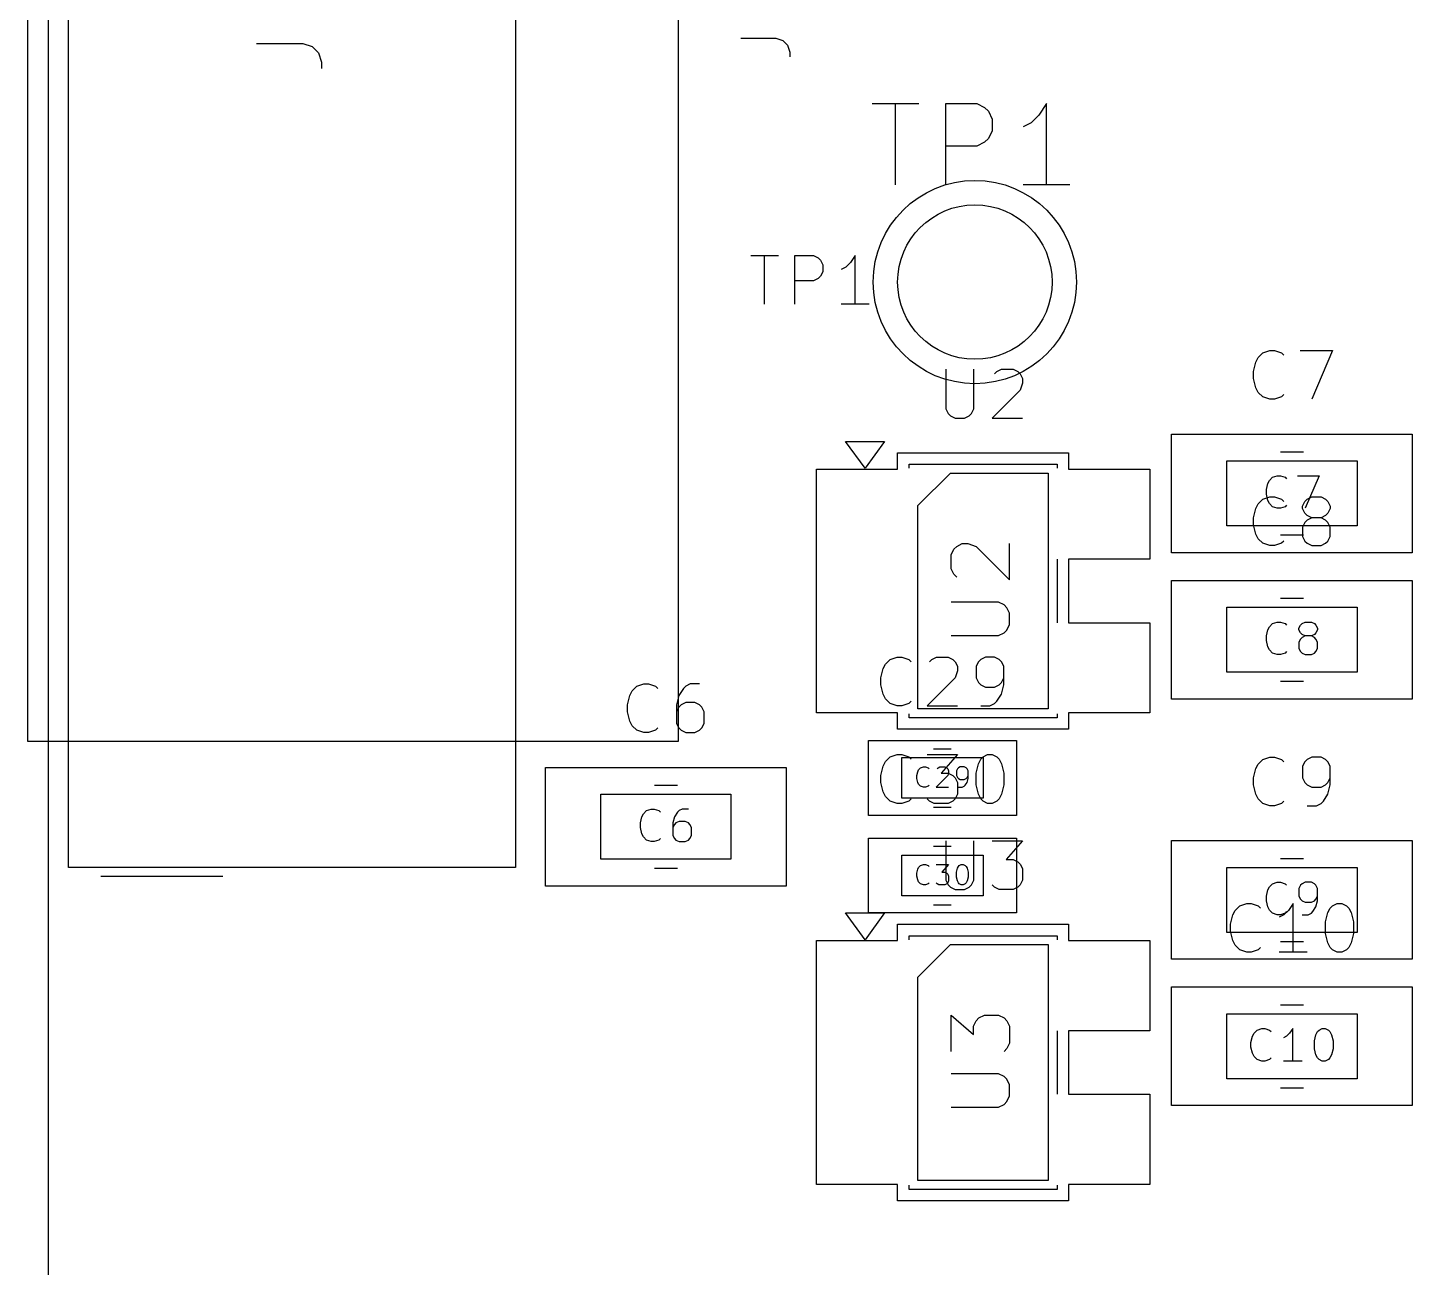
# Model space of a CAD drawing. Header units: millimetres. Extents: x -0.2 to 42, y -55 to 0.3.
# Drawn here: x -0.25 to 16.78, y -30.32 to -15.07 of the extents above; entities that cross this region are included whole.
import ezdxf

# ---------------------------------------------------------------- set-up
doc = ezdxf.new("R2010")
doc.units = ezdxf.units.MM
for name, color, linetype, true_color in [('Edge.Cuts', 254, 'CONTINUOUS', 0xd0d2cd), ('F.Courtyard', 6, 'CONTINUOUS', 0xff26e2), ('F.Fab', 9, 'CONTINUOUS', 0xafafaf), ('F.Silkscreen', 41, 'CONTINUOUS', 0xf2eda1)]:
    doc.layers.add(name, color=color, linetype=linetype, true_color=true_color)

msp = doc.modelspace()

# ---------------------------------------------------------------- linework, layer by layer
at = {"layer": 'Edge.Cuts', "linetype": 'CONTINUOUS'}
msp.add_line((0, -1.5), (0, -32), dxfattribs=at)
at = {"layer": 'F.Courtyard', "linetype": 'CONTINUOUS'}
for p, q in [((-0.25, -23.85), (-0.25, -6.15)), ((7.75, -6.15), (7.75, -23.85)), ((13.82, -20.07), (16.78, -20.07)), ((13.82, -21.53), (13.82, -20.07)), ((16.78, -20.07), (16.78, -21.53)), ((10.45, -20.3), (12.55, -20.3)), ((10.45, -20.5), (10.45, -20.3)), ((12.55, -20.3), (12.55, -20.5)), ((9.45, -20.5), (10.45, -20.5)), ((9.45, -23.5), (9.45, -20.5)), ((12.55, -20.5), (13.55, -20.5)), ((13.55, -20.5), (13.55, -21.61)), ((12.55, -21.61), (12.55, -22.39)), ((13.55, -21.61), (12.55, -21.61)), ((16.78, -21.53), (13.82, -21.53)), ((13.82, -21.87), (16.78, -21.87)), ((13.82, -23.33), (13.82, -21.87)), ((16.78, -21.87), (16.78, -23.33)), ((12.55, -22.39), (13.55, -22.39)), ((13.55, -22.39), (13.55, -23.5)), ((16.78, -23.33), (13.82, -23.33)), ((10.45, -23.5), (9.45, -23.5)), ((10.45, -23.7), (10.45, -23.5)), ((12.55, -23.5), (12.55, -23.7)), ((13.55, -23.5), (12.55, -23.5)), ((10.09, -23.84), (11.91, -23.84)), ((10.09, -24.76), (10.09, -23.84)), ((12.55, -23.7), (10.45, -23.7)), ((11.91, -23.84), (11.91, -24.76)), ((7.75, -23.85), (-0.25, -23.85)), ((6.12, -24.17), (9.08, -24.17)), ((6.12, -25.63), (6.12, -24.17)), ((9.08, -24.17), (9.08, -25.63)), ((11.91, -24.76), (10.09, -24.76)), ((10.09, -25.04), (11.91, -25.04)), ((10.09, -25.96), (10.09, -25.04)), ((11.91, -25.04), (11.91, -25.96)), ((13.82, -25.07), (16.78, -25.07)), ((13.82, -26.53), (13.82, -25.07)), ((16.78, -25.07), (16.78, -26.53)), ((9.08, -25.63), (6.12, -25.63)), ((11.91, -25.96), (10.09, -25.96)), ((10.45, -26.1), (12.55, -26.1)), ((10.45, -26.3), (10.45, -26.1)), ((12.55, -26.1), (12.55, -26.3)), ((9.45, -26.3), (10.45, -26.3)), ((9.45, -29.3), (9.45, -26.3)), ((12.55, -26.3), (13.55, -26.3)), ((13.55, -26.3), (13.55, -27.41)), ((16.78, -26.53), (13.82, -26.53)), ((13.82, -26.87), (16.78, -26.87)), ((13.82, -28.33), (13.82, -26.87)), ((16.78, -26.87), (16.78, -28.33)), ((12.55, -27.41), (12.55, -28.19)), ((13.55, -27.41), (12.55, -27.41)), ((12.55, -28.19), (13.55, -28.19)), ((13.55, -28.19), (13.55, -29.3)), ((16.78, -28.33), (13.82, -28.33)), ((10.45, -29.3), (9.45, -29.3)), ((10.45, -29.5), (10.45, -29.3)), ((12.55, -29.3), (12.55, -29.5)), ((13.55, -29.3), (12.55, -29.3)), ((12.55, -29.5), (10.45, -29.5))]:
    msp.add_line(p, q, dxfattribs=at)
at = {"layer": 'F.Courtyard'}
msp.add_circle((11.4, -18.2), 1.25, dxfattribs=at)
at = {"layer": 'F.Fab', "linetype": 'CONTINUOUS'}
for p, q in [((0.25, -25.4), (0.25, -4.6)), ((5.75, -4.6), (5.75, -25.4)), ((2.563855, -15.266666), (3.135283, -15.266666)), ((3.135283, -15.266666), (3.249569, -15.304761)), ((3.249569, -15.304761), (3.32576, -15.380952)), ((8.522371, -15.2), (8.950942, -15.2)), ((8.950942, -15.2), (9.036657, -15.228571)), ((9.036657, -15.228571), (9.0938, -15.285714)), ((9.0938, -15.285714), (9.122371, -15.371428)), ((3.32576, -15.380952), (3.363855, -15.495237)), ((3.363855, -15.495237), (3.363855, -15.571428)), ((9.122371, -15.371428), (9.122371, -15.428571)), ((10.138095, -16.004819), (10.709523, -16.004819)), ((10.423809, -17.004819), (10.423809, -16.004819)), ((11.042857, -17.004819), (11.042857, -16.004819)), ((11.042857, -16.004819), (11.423809, -16.004819)), ((11.423809, -16.004819), (11.519047, -16.052438)), ((12.280952, -16.004819), (12.185714, -16.147676)), ((12.280952, -17.004819), (12.280952, -16.004819)), ((11.519047, -16.052438), (11.566666, -16.100057)), ((11.566666, -16.100057), (11.614285, -16.195295)), ((12.185714, -16.147676), (12.090476, -16.242914)), ((11.614285, -16.338152), (11.566666, -16.43339)), ((11.614285, -16.195295), (11.614285, -16.338152)), ((12.090476, -16.242914), (11.995238, -16.290533)), ((11.519047, -16.481009), (11.423809, -16.528628)), ((11.566666, -16.43339), (11.519047, -16.481009)), ((11.423809, -16.528628), (11.042857, -16.528628)), ((12.566666, -17.004819), (11.995238, -17.004819)), ((14.885714, -19.128085), (14.942857, -19.070942)), ((14.942857, -19.070942), (15.028571, -19.042371)), ((15.028571, -19.042371), (15.085714, -19.042371)), ((15.085714, -19.042371), (15.171428, -19.070942)), ((15.171428, -19.070942), (15.2, -19.099514)), ((15.4, -19.042371), (15.8, -19.042371)), ((15.8, -19.042371), (15.542857, -19.642371)), ((14.828571, -19.299514), (14.857143, -19.185228)), ((14.857143, -19.185228), (14.885714, -19.128085)), ((11.042857, -19.272371), (11.042857, -19.758085)), ((11.385714, -19.758085), (11.385714, -19.272371)), ((11.642856, -19.329514), (11.671428, -19.300942)), ((11.671428, -19.300942), (11.728571, -19.272371)), ((11.728571, -19.272371), (11.871428, -19.272371)), ((11.871428, -19.272371), (11.928571, -19.300942)), ((11.928571, -19.300942), (11.957142, -19.329514)), ((11.957142, -19.329514), (11.985713, -19.386657)), ((11.985713, -19.386657), (11.985713, -19.4438)), ((14.828571, -19.385228), (14.828571, -19.299514)), ((14.857143, -19.499514), (14.828571, -19.385228)), ((11.957142, -19.529514), (11.614285, -19.872371)), ((11.985713, -19.4438), (11.957142, -19.529514)), ((14.885714, -19.556657), (14.857143, -19.499514)), ((14.942857, -19.6138), (14.885714, -19.556657)), ((15.028571, -19.642371), (14.942857, -19.6138)), ((15.085714, -19.642371), (15.028571, -19.642371)), ((15.171428, -19.6138), (15.085714, -19.642371)), ((15.2, -19.585228), (15.171428, -19.6138)), ((11.042857, -19.758085), (11.071428, -19.815228)), ((11.071428, -19.815228), (11.1, -19.8438)), ((11.1, -19.8438), (11.157142, -19.872371)), ((11.157142, -19.872371), (11.271428, -19.872371)), ((11.271428, -19.872371), (11.328571, -19.8438)), ((11.328571, -19.8438), (11.357142, -19.815228)), ((11.357142, -19.815228), (11.385714, -19.758085)), ((11.614285, -19.872371), (11.985713, -19.872371)), ((14.5, -20.4), (16.1, -20.4)), ((14.5, -21.2), (14.5, -20.4)), ((16.1, -20.4), (16.1, -21.2)), ((10.7, -20.95), (11.1, -20.55)), ((11.1, -20.55), (12.3, -20.55)), ((12.3, -20.55), (12.3, -23.45)), ((15.023809, -20.63907), (15.061904, -20.600975)), ((15.061904, -20.600975), (15.119047, -20.581927)), ((15.119047, -20.581927), (15.157143, -20.581927)), ((15.157143, -20.581927), (15.214285, -20.600975)), ((15.214285, -20.600975), (15.233333, -20.620022)), ((15.366666, -20.581927), (15.633333, -20.581927)), ((15.633333, -20.581927), (15.461904, -20.981927)), ((14.985714, -20.753356), (15.004762, -20.677165)), ((14.985714, -20.810499), (14.985714, -20.753356)), ((15.004762, -20.677165), (15.023809, -20.63907)), ((14.857143, -20.985228), (14.885714, -20.928085)), ((14.885714, -20.928085), (14.942857, -20.870942)), ((14.942857, -20.870942), (15.028571, -20.842371)), ((15.004762, -20.886689), (14.985714, -20.810499)), ((15.023809, -20.924784), (15.004762, -20.886689)), ((15.061904, -20.96288), (15.023809, -20.924784)), ((15.028571, -20.842371), (15.085714, -20.842371)), ((15.085714, -20.842371), (15.171428, -20.870942)), ((15.171428, -20.870942), (15.2, -20.899514)), ((15.233333, -20.943832), (15.214285, -20.96288)), ((15.428571, -20.956657), (15.457143, -20.899514)), ((15.457143, -20.899514), (15.485714, -20.870942)), ((15.485714, -20.870942), (15.542857, -20.842371)), ((15.542857, -20.842371), (15.657143, -20.842371)), ((15.657143, -20.842371), (15.714286, -20.870942)), ((15.714286, -20.870942), (15.742857, -20.899514)), ((15.742857, -20.899514), (15.771428, -20.956657)), ((10.7, -23.45), (10.7, -20.95)), ((14.828571, -21.099514), (14.857143, -20.985228)), ((14.828571, -21.185228), (14.828571, -21.099514)), ((15.119047, -20.981927), (15.061904, -20.96288)), ((15.157143, -20.981927), (15.119047, -20.981927)), ((15.214285, -20.96288), (15.157143, -20.981927)), ((15.428571, -20.985228), (15.428571, -20.956657)), ((15.457143, -21.042371), (15.428571, -20.985228)), ((15.485714, -21.070942), (15.457143, -21.042371)), ((15.542857, -21.099514), (15.485714, -21.070942)), ((15.542857, -21.099514), (15.485714, -21.128085)), ((15.657143, -21.099514), (15.542857, -21.099514)), ((15.714286, -21.070942), (15.657143, -21.099514)), ((15.714286, -21.128085), (15.657143, -21.099514)), ((15.742857, -21.042371), (15.714286, -21.070942)), ((15.771428, -20.985228), (15.742857, -21.042371)), ((15.771428, -20.956657), (15.771428, -20.985228)), ((16.1, -21.2), (14.5, -21.2)), ((14.857143, -21.299514), (14.828571, -21.185228)), ((15.457143, -21.156657), (15.428571, -21.2138)), ((15.428571, -21.2138), (15.428571, -21.328085)), ((15.485714, -21.128085), (15.457143, -21.156657)), ((15.742857, -21.156657), (15.714286, -21.128085)), ((15.771428, -21.2138), (15.742857, -21.156657)), ((15.771428, -21.328085), (15.771428, -21.2138)), ((11.141651, -21.485714), (11.175937, -21.451428)), ((11.175937, -21.451428), (11.244508, -21.417142)), ((11.244508, -21.417142), (11.31308, -21.417142)), ((11.31308, -21.417142), (11.415937, -21.451428)), ((11.415937, -21.451428), (11.827365, -21.862856)), ((11.827365, -21.862856), (11.827365, -21.417142)), ((14.885714, -21.356657), (14.857143, -21.299514)), ((14.942857, -21.4138), (14.885714, -21.356657)), ((15.028571, -21.442371), (14.942857, -21.4138)), ((15.085714, -21.442371), (15.028571, -21.442371)), ((15.171428, -21.4138), (15.085714, -21.442371)), ((15.2, -21.385228), (15.171428, -21.4138)), ((15.428571, -21.328085), (15.457143, -21.385228)), ((15.457143, -21.385228), (15.485714, -21.4138)), ((15.485714, -21.4138), (15.542857, -21.442371)), ((15.542857, -21.442371), (15.657143, -21.442371)), ((15.657143, -21.442371), (15.714286, -21.4138)), ((15.714286, -21.4138), (15.742857, -21.385228)), ((15.742857, -21.385228), (15.771428, -21.328085)), ((11.107365, -21.554285), (11.141651, -21.485714)), ((11.107365, -21.725714), (11.107365, -21.554285)), ((11.141651, -21.794285), (11.107365, -21.725714)), ((11.175937, -21.828571), (11.141651, -21.794285)), ((11.690222, -22.137142), (11.107365, -22.137142)), ((11.758794, -22.171428), (11.690222, -22.137142)), ((11.79308, -22.205714), (11.758794, -22.171428)), ((11.827365, -22.274285), (11.79308, -22.205714)), ((11.827365, -22.411428), (11.827365, -22.274285)), ((14.5, -22.2), (16.1, -22.2)), ((14.5, -23), (14.5, -22.2)), ((16.1, -22.2), (16.1, -23)), ((11.79308, -22.48), (11.827365, -22.411428)), ((14.985714, -22.553356), (15.004762, -22.477165)), ((15.004762, -22.477165), (15.023809, -22.43907)), ((15.023809, -22.43907), (15.061904, -22.400975)), ((15.061904, -22.400975), (15.119047, -22.381927)), ((15.119047, -22.381927), (15.157143, -22.381927)), ((15.157143, -22.381927), (15.214285, -22.400975)), ((15.214285, -22.400975), (15.233333, -22.420022)), ((15.385714, -22.458118), (15.404762, -22.420022)), ((15.385714, -22.477165), (15.385714, -22.458118)), ((15.404762, -22.51526), (15.385714, -22.477165)), ((15.404762, -22.420022), (15.423809, -22.400975)), ((15.423809, -22.400975), (15.461904, -22.381927)), ((15.461904, -22.381927), (15.538095, -22.381927)), ((15.538095, -22.381927), (15.57619, -22.400975)), ((15.57619, -22.400975), (15.595238, -22.420022)), ((15.595238, -22.420022), (15.614285, -22.458118)), ((15.614285, -22.477165), (15.595238, -22.51526)), ((15.614285, -22.458118), (15.614285, -22.477165)), ((11.107365, -22.548571), (11.690222, -22.548571)), ((11.690222, -22.548571), (11.758794, -22.514285)), ((11.758794, -22.514285), (11.79308, -22.48)), ((14.985714, -22.610499), (14.985714, -22.553356)), ((15.004762, -22.686689), (14.985714, -22.610499)), ((15.404762, -22.591451), (15.385714, -22.629546)), ((15.385714, -22.629546), (15.385714, -22.705737)), ((15.423809, -22.534308), (15.404762, -22.51526)), ((15.423809, -22.572403), (15.404762, -22.591451)), ((15.461904, -22.553356), (15.423809, -22.534308)), ((15.461904, -22.553356), (15.423809, -22.572403)), ((15.538095, -22.553356), (15.461904, -22.553356)), ((15.57619, -22.534308), (15.538095, -22.553356)), ((15.57619, -22.572403), (15.538095, -22.553356)), ((15.595238, -22.51526), (15.57619, -22.534308)), ((15.595238, -22.591451), (15.57619, -22.572403)), ((15.614285, -22.629546), (15.595238, -22.591451)), ((15.614285, -22.705737), (15.614285, -22.629546)), ((10.357142, -22.840942), (10.442856, -22.812371)), ((10.442856, -22.812371), (10.499999, -22.812371)), ((10.499999, -22.812371), (10.585713, -22.840942)), ((10.871428, -22.840942), (10.928571, -22.812371)), ((10.928571, -22.812371), (11.071428, -22.812371)), ((11.071428, -22.812371), (11.128571, -22.840942)), ((11.528571, -22.812371), (11.471428, -22.840942)), ((11.642857, -22.812371), (11.528571, -22.812371)), ((11.7, -22.840942), (11.642857, -22.812371)), ((15.023809, -22.724784), (15.004762, -22.686689)), ((15.061904, -22.76288), (15.023809, -22.724784)), ((15.119047, -22.781927), (15.061904, -22.76288)), ((15.157143, -22.781927), (15.119047, -22.781927)), ((15.214285, -22.76288), (15.157143, -22.781927)), ((15.233333, -22.743832), (15.214285, -22.76288)), ((15.385714, -22.705737), (15.404762, -22.743832)), ((15.404762, -22.743832), (15.423809, -22.76288)), ((15.423809, -22.76288), (15.461904, -22.781927)), ((15.461904, -22.781927), (15.538095, -22.781927)), ((15.538095, -22.781927), (15.57619, -22.76288)), ((15.57619, -22.76288), (15.595238, -22.743832)), ((15.595238, -22.743832), (15.614285, -22.705737)), ((10.242856, -23.069514), (10.271428, -22.955228)), ((10.271428, -22.955228), (10.299999, -22.898085)), ((10.299999, -22.898085), (10.357142, -22.840942)), ((10.585713, -22.840942), (10.614285, -22.869514)), ((10.842856, -22.869514), (10.871428, -22.840942)), ((11.128571, -22.840942), (11.157142, -22.869514)), ((11.157142, -22.869514), (11.185713, -22.926657)), ((11.185713, -22.9838), (11.157142, -23.069514)), ((11.185713, -22.926657), (11.185713, -22.9838)), ((11.442857, -22.869514), (11.414285, -22.926657)), ((11.414285, -22.926657), (11.414285, -23.069514)), ((11.471428, -22.840942), (11.442857, -22.869514)), ((11.728571, -22.869514), (11.7, -22.840942)), ((11.757142, -22.926657), (11.728571, -22.869514)), ((11.757142, -23.155228), (11.757142, -22.926657)), ((7.242857, -23.170942), (7.328571, -23.142371)), ((7.328571, -23.142371), (7.385714, -23.142371)), ((7.385714, -23.142371), (7.471428, -23.170942)), ((7.9, -23.142371), (7.842857, -23.170942)), ((8.014286, -23.142371), (7.9, -23.142371)), ((10.242856, -23.155228), (10.242856, -23.069514)), ((10.271428, -23.269514), (10.242856, -23.155228)), ((11.157142, -23.069514), (10.814285, -23.412371)), ((11.414285, -23.069514), (11.442857, -23.126657)), ((11.442857, -23.126657), (11.471428, -23.155228)), ((11.471428, -23.155228), (11.528571, -23.1838)), ((11.642857, -23.1838), (11.7, -23.155228)), ((11.7, -23.155228), (11.728571, -23.126657)), ((11.728571, -23.126657), (11.757142, -23.069514)), ((11.728571, -23.269514), (11.757142, -23.155228)), ((16.1, -23), (14.5, -23)), ((7.128571, -23.399514), (7.157143, -23.285228)), ((7.157143, -23.285228), (7.185714, -23.228085)), ((7.185714, -23.228085), (7.242857, -23.170942)), ((7.471428, -23.170942), (7.5, -23.199514)), ((7.757143, -23.285228), (7.728571, -23.399514)), ((7.814286, -23.199514), (7.757143, -23.285228)), ((7.842857, -23.170942), (7.814286, -23.199514)), ((10.299999, -23.326657), (10.271428, -23.269514)), ((10.357142, -23.3838), (10.299999, -23.326657)), ((11.528571, -23.1838), (11.642857, -23.1838)), ((11.671428, -23.355228), (11.728571, -23.269514)), ((7.128571, -23.485228), (7.128571, -23.399514)), ((7.157143, -23.599514), (7.128571, -23.485228)), ((7.728571, -23.399514), (7.728571, -23.628085)), ((7.757143, -23.428085), (7.728571, -23.485228)), ((7.785714, -23.399514), (7.757143, -23.428085)), ((7.842857, -23.370942), (7.785714, -23.399514)), ((7.957143, -23.370942), (7.842857, -23.370942)), ((8.014286, -23.399514), (7.957143, -23.370942)), ((8.042857, -23.428085), (8.014286, -23.399514)), ((8.071428, -23.485228), (8.042857, -23.428085)), ((8.071428, -23.628085), (8.071428, -23.485228)), ((10.442856, -23.412371), (10.357142, -23.3838)), ((10.499999, -23.412371), (10.442856, -23.412371)), ((10.585713, -23.3838), (10.499999, -23.412371)), ((10.614285, -23.355228), (10.585713, -23.3838)), ((12.3, -23.45), (10.7, -23.45)), ((10.814285, -23.412371), (11.185713, -23.412371)), ((11.471428, -23.412371), (11.585714, -23.412371)), ((11.585714, -23.412371), (11.642857, -23.3838)), ((11.642857, -23.3838), (11.671428, -23.355228)), ((7.185714, -23.656657), (7.157143, -23.599514)), ((7.242857, -23.7138), (7.185714, -23.656657)), ((7.728571, -23.628085), (7.757143, -23.685228)), ((8.042857, -23.685228), (8.071428, -23.628085)), ((7.328571, -23.742371), (7.242857, -23.7138)), ((7.385714, -23.742371), (7.328571, -23.742371)), ((7.471428, -23.7138), (7.385714, -23.742371)), ((7.5, -23.685228), (7.471428, -23.7138)), ((7.757143, -23.685228), (7.785714, -23.7138)), ((7.785714, -23.7138), (7.842857, -23.742371)), ((7.842857, -23.742371), (7.957143, -23.742371)), ((7.957143, -23.742371), (8.014286, -23.7138)), ((8.014286, -23.7138), (8.042857, -23.685228)), ((10.242856, -24.269514), (10.271428, -24.155228)), ((10.271428, -24.155228), (10.299999, -24.098085)), ((10.299999, -24.098085), (10.357142, -24.040942)), ((10.357142, -24.040942), (10.442856, -24.012371)), ((10.442856, -24.012371), (10.499999, -24.012371)), ((10.499999, -24.012371), (10.585713, -24.040942)), ((10.5, -24.05), (11.5, -24.05)), ((10.5, -24.55), (10.5, -24.05)), ((10.585713, -24.040942), (10.614285, -24.069514)), ((10.708333, -24.199289), (10.732143, -24.175479)), ((10.732143, -24.175479), (10.767857, -24.163574)), ((10.767857, -24.163574), (10.791666, -24.163574)), ((10.791666, -24.163574), (10.827381, -24.175479)), ((10.814285, -24.012371), (11.185713, -24.012371)), ((10.827381, -24.175479), (10.839285, -24.187384)), ((10.934524, -24.187384), (10.946428, -24.175479)), ((10.946428, -24.175479), (10.970238, -24.163574)), ((10.970238, -24.163574), (11.029762, -24.163574)), ((11.185713, -24.012371), (10.985713, -24.240942)), ((11.029762, -24.163574), (11.053571, -24.175479)), ((11.053571, -24.175479), (11.065476, -24.187384)), ((11.196428, -24.175479), (11.184523, -24.187384)), ((11.220238, -24.163574), (11.196428, -24.175479)), ((11.267857, -24.163574), (11.220238, -24.163574)), ((11.291666, -24.175479), (11.267857, -24.163574)), ((11.303571, -24.187384), (11.291666, -24.175479)), ((11.414285, -24.240942), (11.442857, -24.126657)), ((11.442857, -24.126657), (11.471428, -24.069514)), ((11.471428, -24.069514), (11.5, -24.040942)), ((11.5, -24.040942), (11.557142, -24.012371)), ((11.5, -24.05), (11.5, -24.55)), ((11.557142, -24.012371), (11.614285, -24.012371)), ((11.614285, -24.012371), (11.671428, -24.040942)), ((11.671428, -24.040942), (11.7, -24.069514)), ((11.7, -24.069514), (11.728571, -24.126657)), ((11.728571, -24.126657), (11.757142, -24.240942)), ((14.857143, -24.185228), (14.885714, -24.128085)), ((14.885714, -24.128085), (14.942857, -24.070942)), ((14.942857, -24.070942), (15.028571, -24.042371)), ((15.028571, -24.042371), (15.085714, -24.042371)), ((15.085714, -24.042371), (15.171428, -24.070942)), ((15.171428, -24.070942), (15.2, -24.099514)), ((15.457143, -24.099514), (15.428571, -24.156657)), ((15.428571, -24.156657), (15.428571, -24.299514)), ((15.485714, -24.070942), (15.457143, -24.099514)), ((15.542857, -24.042371), (15.485714, -24.070942)), ((15.657143, -24.042371), (15.542857, -24.042371)), ((15.714286, -24.070942), (15.657143, -24.042371)), ((15.742857, -24.099514), (15.714286, -24.070942)), ((15.771428, -24.156657), (15.742857, -24.099514)), ((15.771428, -24.385228), (15.771428, -24.156657)), ((10.242856, -24.355228), (10.242856, -24.269514)), ((10.684524, -24.270717), (10.696428, -24.223098)), ((10.684524, -24.306431), (10.684524, -24.270717)), ((10.696428, -24.35405), (10.684524, -24.306431)), ((10.696428, -24.223098), (10.708333, -24.199289)), ((11.065476, -24.270717), (10.922619, -24.413574)), ((10.985713, -24.240942), (11.071428, -24.240942)), ((11.065476, -24.187384), (11.077381, -24.211193)), ((11.077381, -24.235003), (11.065476, -24.270717)), ((11.071428, -24.240942), (11.128571, -24.269514)), ((11.077381, -24.211193), (11.077381, -24.235003)), ((11.128571, -24.269514), (11.157142, -24.298085)), ((11.157142, -24.298085), (11.185713, -24.355228)), ((11.184523, -24.187384), (11.172619, -24.211193)), ((11.172619, -24.211193), (11.172619, -24.270717)), ((11.172619, -24.270717), (11.184523, -24.294527)), ((11.184523, -24.294527), (11.196428, -24.306431)), ((11.196428, -24.306431), (11.220238, -24.318336)), ((11.220238, -24.318336), (11.267857, -24.318336)), ((11.267857, -24.318336), (11.291666, -24.306431)), ((11.291666, -24.306431), (11.303571, -24.294527)), ((11.315476, -24.211193), (11.303571, -24.187384)), ((11.303571, -24.294527), (11.315476, -24.270717)), ((11.303571, -24.35405), (11.315476, -24.306431)), ((11.315476, -24.306431), (11.315476, -24.211193)), ((11.414285, -24.3838), (11.414285, -24.240942)), ((11.757142, -24.240942), (11.757142, -24.3838)), ((14.828571, -24.299514), (14.857143, -24.185228)), ((14.828571, -24.385228), (14.828571, -24.299514)), ((15.428571, -24.299514), (15.457143, -24.356657)), ((15.742857, -24.356657), (15.771428, -24.299514)), ((6.8, -24.5), (8.4, -24.5)), ((6.8, -25.3), (6.8, -24.5)), ((8.4, -24.5), (8.4, -25.3)), ((10.271428, -24.469514), (10.242856, -24.355228)), ((10.299999, -24.526657), (10.271428, -24.469514)), ((10.708333, -24.37786), (10.696428, -24.35405)), ((10.732143, -24.40167), (10.708333, -24.37786)), ((10.767857, -24.413574), (10.732143, -24.40167)), ((10.791666, -24.413574), (10.767857, -24.413574)), ((10.827381, -24.40167), (10.791666, -24.413574)), ((10.839285, -24.389765), (10.827381, -24.40167)), ((10.922619, -24.413574), (11.077381, -24.413574)), ((11.185713, -24.498085), (11.157142, -24.555228)), ((11.185713, -24.355228), (11.185713, -24.498085)), ((11.196428, -24.413574), (11.244047, -24.413574)), ((11.244047, -24.413574), (11.267857, -24.40167)), ((11.267857, -24.40167), (11.279761, -24.389765)), ((11.279761, -24.389765), (11.303571, -24.35405)), ((11.442857, -24.498085), (11.414285, -24.3838)), ((11.471428, -24.555228), (11.442857, -24.498085)), ((11.728571, -24.498085), (11.7, -24.555228)), ((11.757142, -24.3838), (11.728571, -24.498085)), ((14.857143, -24.499514), (14.828571, -24.385228)), ((14.885714, -24.556657), (14.857143, -24.499514)), ((15.457143, -24.356657), (15.485714, -24.385228)), ((15.485714, -24.385228), (15.542857, -24.4138)), ((15.542857, -24.4138), (15.657143, -24.4138)), ((15.657143, -24.4138), (15.714286, -24.385228)), ((15.685714, -24.585228), (15.742857, -24.499514)), ((15.714286, -24.385228), (15.742857, -24.356657)), ((15.742857, -24.499514), (15.771428, -24.385228)), ((7.361904, -24.700975), (7.419047, -24.681927)), ((7.419047, -24.681927), (7.457143, -24.681927)), ((7.457143, -24.681927), (7.514285, -24.700975)), ((7.8, -24.681927), (7.761904, -24.700975)), ((7.87619, -24.681927), (7.8, -24.681927)), ((10.357142, -24.5838), (10.299999, -24.526657)), ((10.442856, -24.612371), (10.357142, -24.5838)), ((10.499999, -24.612371), (10.442856, -24.612371)), ((10.585713, -24.5838), (10.499999, -24.612371)), ((11.5, -24.55), (10.5, -24.55)), ((10.614285, -24.555228), (10.585713, -24.5838)), ((10.842856, -24.5838), (10.814285, -24.555228)), ((10.899999, -24.612371), (10.842856, -24.5838)), ((11.071428, -24.612371), (10.899999, -24.612371)), ((11.128571, -24.5838), (11.071428, -24.612371)), ((11.157142, -24.555228), (11.128571, -24.5838)), ((11.5, -24.5838), (11.471428, -24.555228)), ((11.557142, -24.612371), (11.5, -24.5838)), ((11.614285, -24.612371), (11.557142, -24.612371)), ((11.671428, -24.5838), (11.614285, -24.612371)), ((11.7, -24.555228), (11.671428, -24.5838)), ((14.942857, -24.6138), (14.885714, -24.556657)), ((15.028571, -24.642371), (14.942857, -24.6138)), ((15.085714, -24.642371), (15.028571, -24.642371)), ((15.171428, -24.6138), (15.085714, -24.642371)), ((15.2, -24.585228), (15.171428, -24.6138)), ((15.485714, -24.642371), (15.6, -24.642371)), ((15.6, -24.642371), (15.657143, -24.6138)), ((15.657143, -24.6138), (15.685714, -24.585228)), ((7.285714, -24.853356), (7.304762, -24.777165)), ((7.285714, -24.910499), (7.285714, -24.853356)), ((7.304762, -24.777165), (7.323809, -24.73907)), ((7.323809, -24.73907), (7.361904, -24.700975)), ((7.514285, -24.700975), (7.533333, -24.720022)), ((7.704762, -24.777165), (7.685714, -24.853356)), ((7.685714, -24.853356), (7.685714, -25.005737)), ((7.742857, -24.720022), (7.704762, -24.777165)), ((7.723809, -24.853356), (7.704762, -24.872403)), ((7.761904, -24.834308), (7.723809, -24.853356)), ((7.761904, -24.700975), (7.742857, -24.720022)), ((7.838095, -24.834308), (7.761904, -24.834308)), ((7.87619, -24.853356), (7.838095, -24.834308)), ((7.895238, -24.872403), (7.87619, -24.853356)), ((7.304762, -24.986689), (7.285714, -24.910499)), ((7.323809, -25.024784), (7.304762, -24.986689)), ((7.361904, -25.06288), (7.323809, -25.024784)), ((7.704762, -24.872403), (7.685714, -24.910499)), ((7.685714, -25.005737), (7.704762, -25.043832)), ((7.914285, -24.910499), (7.895238, -24.872403)), ((7.895238, -25.043832), (7.914285, -25.005737)), ((7.914285, -25.005737), (7.914285, -24.910499)), ((7.419047, -25.081927), (7.361904, -25.06288)), ((7.457143, -25.081927), (7.419047, -25.081927)), ((7.514285, -25.06288), (7.457143, -25.081927)), ((7.533333, -25.043832), (7.514285, -25.06288)), ((7.704762, -25.043832), (7.723809, -25.06288)), ((7.723809, -25.06288), (7.761904, -25.081927)), ((7.761904, -25.081927), (7.838095, -25.081927)), ((7.838095, -25.081927), (7.87619, -25.06288)), ((7.87619, -25.06288), (7.895238, -25.043832)), ((11.042857, -25.072371), (11.042857, -25.558085)), ((11.385714, -25.558085), (11.385714, -25.072371)), ((11.614285, -25.072371), (11.985713, -25.072371)), ((11.985713, -25.072371), (11.785713, -25.300942)), ((8.4, -25.3), (6.8, -25.3)), ((10.5, -25.25), (11.5, -25.25)), ((10.5, -25.75), (10.5, -25.25)), ((10.732143, -25.375479), (10.767857, -25.363574)), ((10.767857, -25.363574), (10.791666, -25.363574)), ((10.791666, -25.363574), (10.827381, -25.375479)), ((10.922619, -25.363574), (11.077381, -25.363574)), ((11.077381, -25.363574), (10.994047, -25.458812)), ((11.208333, -25.375479), (11.232142, -25.363574)), ((11.232142, -25.363574), (11.255952, -25.363574)), ((11.255952, -25.363574), (11.279761, -25.375479)), ((11.5, -25.25), (11.5, -25.75)), ((11.785713, -25.300942), (11.871428, -25.300942)), ((11.871428, -25.300942), (11.928571, -25.329514)), ((11.928571, -25.329514), (11.957142, -25.358085)), ((11.957142, -25.358085), (11.985713, -25.415228)), ((5.75, -25.4), (0.25, -25.4)), ((10.684524, -25.470717), (10.696428, -25.423098)), ((10.684524, -25.506431), (10.684524, -25.470717)), ((10.696428, -25.55405), (10.684524, -25.506431)), ((10.696428, -25.423098), (10.708333, -25.399289)), ((10.708333, -25.399289), (10.732143, -25.375479)), ((10.827381, -25.375479), (10.839285, -25.387384)), ((10.994047, -25.458812), (11.029762, -25.458812)), ((11.029762, -25.458812), (11.053571, -25.470717)), ((11.053571, -25.470717), (11.065476, -25.482622)), ((11.065476, -25.482622), (11.077381, -25.506431)), ((11.077381, -25.506431), (11.077381, -25.565955)), ((11.172619, -25.458812), (11.184523, -25.411193)), ((11.172619, -25.518336), (11.172619, -25.458812)), ((11.184523, -25.565955), (11.172619, -25.518336)), ((11.184523, -25.411193), (11.196428, -25.387384)), ((11.196428, -25.387384), (11.208333, -25.375479)), ((11.279761, -25.375479), (11.291666, -25.387384)), ((11.291666, -25.387384), (11.303571, -25.411193)), ((11.303571, -25.411193), (11.315476, -25.458812)), ((11.315476, -25.518336), (11.303571, -25.565955)), ((11.315476, -25.458812), (11.315476, -25.518336)), ((11.985713, -25.415228), (11.985713, -25.558085)), ((14.5, -25.4), (16.1, -25.4)), ((14.5, -26.2), (14.5, -25.4)), ((16.1, -25.4), (16.1, -26.2)), ((10.708333, -25.57786), (10.696428, -25.55405)), ((10.732143, -25.60167), (10.708333, -25.57786)), ((10.767857, -25.613574), (10.732143, -25.60167)), ((10.791666, -25.613574), (10.767857, -25.613574)), ((10.827381, -25.60167), (10.791666, -25.613574)), ((10.839285, -25.589765), (10.827381, -25.60167)), ((10.934524, -25.60167), (10.922619, -25.589765)), ((10.958333, -25.613574), (10.934524, -25.60167)), ((11.029762, -25.613574), (10.958333, -25.613574)), ((11.053571, -25.60167), (11.029762, -25.613574)), ((11.042857, -25.558085), (11.071428, -25.615228)), ((11.065476, -25.589765), (11.053571, -25.60167)), ((11.077381, -25.565955), (11.065476, -25.589765)), ((11.071428, -25.615228), (11.1, -25.6438)), ((11.1, -25.6438), (11.157142, -25.672371)), ((11.157142, -25.672371), (11.271428, -25.672371)), ((11.196428, -25.589765), (11.184523, -25.565955)), ((11.208333, -25.60167), (11.196428, -25.589765)), ((11.232142, -25.613574), (11.208333, -25.60167)), ((11.255952, -25.613574), (11.232142, -25.613574)), ((11.279761, -25.60167), (11.255952, -25.613574)), ((11.271428, -25.672371), (11.328571, -25.6438)), ((11.291666, -25.589765), (11.279761, -25.60167)), ((11.303571, -25.565955), (11.291666, -25.589765)), ((11.328571, -25.6438), (11.357142, -25.615228)), ((11.357142, -25.615228), (11.385714, -25.558085)), ((11.642856, -25.6438), (11.614285, -25.615228)), ((11.699999, -25.672371), (11.642856, -25.6438)), ((11.871428, -25.672371), (11.699999, -25.672371)), ((11.928571, -25.6438), (11.871428, -25.672371)), ((11.957142, -25.615228), (11.928571, -25.6438)), ((11.985713, -25.558085), (11.957142, -25.615228)), ((14.985714, -25.753356), (15.004762, -25.677165)), ((15.004762, -25.677165), (15.023809, -25.63907)), ((15.023809, -25.63907), (15.061904, -25.600975)), ((15.061904, -25.600975), (15.119047, -25.581927)), ((15.119047, -25.581927), (15.157143, -25.581927)), ((15.157143, -25.581927), (15.214285, -25.600975)), ((15.214285, -25.600975), (15.233333, -25.620022)), ((15.404762, -25.620022), (15.385714, -25.658118)), ((15.385714, -25.658118), (15.385714, -25.753356)), ((15.423809, -25.600975), (15.404762, -25.620022)), ((15.461904, -25.581927), (15.423809, -25.600975)), ((15.538095, -25.581927), (15.461904, -25.581927)), ((15.57619, -25.600975), (15.538095, -25.581927)), ((15.595238, -25.620022), (15.57619, -25.600975)), ((15.614285, -25.658118), (15.595238, -25.620022)), ((15.614285, -25.810499), (15.614285, -25.658118)), ((11.5, -25.75), (10.5, -25.75)), ((14.599999, -25.928085), (14.657142, -25.870942)), ((14.657142, -25.870942), (14.742856, -25.842371)), ((14.742856, -25.842371), (14.799999, -25.842371)), ((14.799999, -25.842371), (14.885713, -25.870942)), ((14.885713, -25.870942), (14.914285, -25.899514)), ((14.985714, -25.810499), (14.985714, -25.753356)), ((15.004762, -25.886689), (14.985714, -25.810499)), ((15.314285, -25.842371), (15.257142, -25.928085)), ((15.314285, -26.442371), (15.314285, -25.842371)), ((15.385714, -25.753356), (15.404762, -25.791451)), ((15.404762, -25.791451), (15.423809, -25.810499)), ((15.423809, -25.810499), (15.461904, -25.829546)), ((15.461904, -25.829546), (15.538095, -25.829546)), ((15.538095, -25.829546), (15.57619, -25.810499)), ((15.57619, -25.810499), (15.595238, -25.791451)), ((15.595238, -25.791451), (15.614285, -25.753356)), ((15.595238, -25.886689), (15.614285, -25.810499)), ((15.771428, -25.899514), (15.8, -25.870942)), ((15.8, -25.870942), (15.857142, -25.842371)), ((15.857142, -25.842371), (15.914285, -25.842371)), ((15.914285, -25.842371), (15.971428, -25.870942)), ((15.971428, -25.870942), (16, -25.899514)), ((14.542856, -26.099514), (14.571428, -25.985228)), ((14.571428, -25.985228), (14.599999, -25.928085)), ((15.023809, -25.924784), (15.004762, -25.886689)), ((15.061904, -25.96288), (15.023809, -25.924784)), ((15.119047, -25.981927), (15.061904, -25.96288)), ((15.157143, -25.981927), (15.119047, -25.981927)), ((15.199999, -25.985228), (15.142856, -26.0138)), ((15.214285, -25.96288), (15.157143, -25.981927)), ((15.257142, -25.928085), (15.199999, -25.985228)), ((15.233333, -25.943832), (15.214285, -25.96288)), ((15.423809, -25.981927), (15.5, -25.981927)), ((15.5, -25.981927), (15.538095, -25.96288)), ((15.538095, -25.96288), (15.557143, -25.943832)), ((15.557143, -25.943832), (15.595238, -25.886689)), ((15.714285, -26.070942), (15.742857, -25.956657)), ((15.742857, -25.956657), (15.771428, -25.899514)), ((16, -25.899514), (16.028571, -25.956657)), ((16.028571, -25.956657), (16.057142, -26.070942)), ((16.1, -26.2), (14.5, -26.2)), ((14.542856, -26.185228), (14.542856, -26.099514)), ((14.571428, -26.299514), (14.542856, -26.185228)), ((15.714285, -26.2138), (15.714285, -26.070942)), ((15.742857, -26.328085), (15.714285, -26.2138)), ((16.057142, -26.2138), (16.028571, -26.328085)), ((16.057142, -26.070942), (16.057142, -26.2138)), ((10.7, -26.75), (11.1, -26.35)), ((11.1, -26.35), (12.3, -26.35)), ((12.3, -26.35), (12.3, -29.25)), ((14.599999, -26.356657), (14.571428, -26.299514)), ((14.657142, -26.4138), (14.599999, -26.356657)), ((14.914285, -26.385228), (14.885713, -26.4138)), ((15.771428, -26.385228), (15.742857, -26.328085)), ((15.8, -26.4138), (15.771428, -26.385228)), ((16, -26.385228), (15.971428, -26.4138)), ((16.028571, -26.328085), (16, -26.385228)), ((14.742856, -26.442371), (14.657142, -26.4138)), ((14.799999, -26.442371), (14.742856, -26.442371)), ((14.885713, -26.4138), (14.799999, -26.442371)), ((15.485713, -26.442371), (15.142856, -26.442371)), ((15.857142, -26.442371), (15.8, -26.4138)), ((15.914285, -26.442371), (15.857142, -26.442371)), ((15.971428, -26.4138), (15.914285, -26.442371)), ((10.7, -29.25), (10.7, -26.75)), ((11.107365, -27.662856), (11.107365, -27.217142)), ((11.107365, -27.217142), (11.381651, -27.457142)), ((11.450222, -27.251428), (11.518794, -27.217142)), ((11.518794, -27.217142), (11.690222, -27.217142)), ((11.690222, -27.217142), (11.758794, -27.251428)), ((14.5, -27.2), (16.1, -27.2)), ((14.5, -28), (14.5, -27.2)), ((16.1, -27.2), (16.1, -28)), ((11.381651, -27.354285), (11.415937, -27.285714)), ((11.381651, -27.457142), (11.381651, -27.354285)), ((11.415937, -27.285714), (11.450222, -27.251428)), ((11.758794, -27.251428), (11.79308, -27.285714)), ((11.79308, -27.285714), (11.827365, -27.354285)), ((11.827365, -27.354285), (11.827365, -27.559999)), ((14.833333, -27.43907), (14.871428, -27.400975)), ((14.871428, -27.400975), (14.928571, -27.381927)), ((14.928571, -27.381927), (14.966667, -27.381927)), ((14.966667, -27.381927), (15.023809, -27.400975)), ((15.023809, -27.400975), (15.042857, -27.420022)), ((15.309524, -27.381927), (15.271428, -27.43907)), ((15.309524, -27.781927), (15.309524, -27.381927)), ((15.614285, -27.420022), (15.633333, -27.400975)), ((15.633333, -27.400975), (15.671428, -27.381927)), ((15.671428, -27.381927), (15.709523, -27.381927)), ((15.709523, -27.381927), (15.747619, -27.400975)), ((15.747619, -27.400975), (15.766666, -27.420022)), ((11.827365, -27.559999), (11.79308, -27.628571)), ((14.795238, -27.553356), (14.814286, -27.477165)), ((14.795238, -27.610499), (14.795238, -27.553356)), ((14.814286, -27.477165), (14.833333, -27.43907)), ((15.233333, -27.477165), (15.195238, -27.496213)), ((15.271428, -27.43907), (15.233333, -27.477165)), ((15.57619, -27.534308), (15.595238, -27.458118)), ((15.57619, -27.629546), (15.57619, -27.534308)), ((15.595238, -27.458118), (15.614285, -27.420022)), ((15.766666, -27.420022), (15.785714, -27.458118)), ((15.785714, -27.458118), (15.804761, -27.534308)), ((15.804761, -27.534308), (15.804761, -27.629546)), ((11.79308, -27.628571), (11.758794, -27.662856)), ((14.814286, -27.686689), (14.795238, -27.610499)), ((14.833333, -27.724784), (14.814286, -27.686689)), ((14.871428, -27.76288), (14.833333, -27.724784)), ((15.042857, -27.743832), (15.023809, -27.76288)), ((15.595238, -27.705737), (15.57619, -27.629546)), ((15.614285, -27.743832), (15.595238, -27.705737)), ((15.633333, -27.76288), (15.614285, -27.743832)), ((15.766666, -27.743832), (15.747619, -27.76288)), ((15.785714, -27.705737), (15.766666, -27.743832)), ((15.804761, -27.629546), (15.785714, -27.705737)), ((14.928571, -27.781927), (14.871428, -27.76288)), ((14.966667, -27.781927), (14.928571, -27.781927)), ((15.023809, -27.76288), (14.966667, -27.781927)), ((15.423809, -27.781927), (15.195238, -27.781927)), ((15.671428, -27.781927), (15.633333, -27.76288)), ((15.709523, -27.781927), (15.671428, -27.781927)), ((15.747619, -27.76288), (15.709523, -27.781927)), ((11.690222, -27.937142), (11.107365, -27.937142)), ((11.758794, -27.971428), (11.690222, -27.937142)), ((11.79308, -28.005714), (11.758794, -27.971428)), ((11.827365, -28.074285), (11.79308, -28.005714)), ((11.827365, -28.211428), (11.827365, -28.074285)), ((16.1, -28), (14.5, -28)), ((11.79308, -28.28), (11.827365, -28.211428)), ((11.107365, -28.348571), (11.690222, -28.348571)), ((11.690222, -28.348571), (11.758794, -28.314285)), ((11.758794, -28.314285), (11.79308, -28.28)), ((12.3, -29.25), (10.7, -29.25))]:
    msp.add_line(p, q, dxfattribs=at)
at = {"layer": 'F.Silkscreen', "linetype": 'CONTINUOUS'}
for p, q in [((8.642856, -17.872371), (8.985714, -17.872371)), ((8.814285, -18.472371), (8.814285, -17.872371)), ((9.185714, -18.472371), (9.185714, -17.872371)), ((9.185714, -17.872371), (9.414285, -17.872371)), ((9.414285, -17.872371), (9.471428, -17.900942)), ((9.928571, -17.872371), (9.871428, -17.958085)), ((9.928571, -18.472371), (9.928571, -17.872371)), ((9.471428, -17.900942), (9.499999, -17.929514)), ((9.499999, -17.929514), (9.528571, -17.986657)), ((9.528571, -17.986657), (9.528571, -18.072371)), ((9.814285, -18.015228), (9.757142, -18.0438)), ((9.871428, -17.958085), (9.814285, -18.015228)), ((9.414285, -18.186657), (9.185714, -18.186657)), ((9.471428, -18.158085), (9.414285, -18.186657)), ((9.499999, -18.129514), (9.471428, -18.158085)), ((9.528571, -18.072371), (9.499999, -18.129514)), ((10.099999, -18.472371), (9.757142, -18.472371)), ((10.05, -20.49), (9.81, -20.16)), ((9.81, -20.16), (10.29, -20.16)), ((10.05, -20.49), (9.81, -20.16)), ((9.81, -20.16), (10.29, -20.16)), ((10.29, -20.16), (10.05, -20.49)), ((10.29, -20.16), (10.05, -20.49)), ((15.15942, -20.29), (15.44058, -20.29)), ((10.59, -20.44), (12.41, -20.44)), ((10.59, -20.49), (10.59, -20.44)), ((12.41, -20.44), (12.41, -20.49)), ((15.15942, -21.31), (15.44058, -21.31)), ((12.41, -21.61), (12.41, -22.39)), ((15.15942, -22.09), (15.44058, -22.09)), ((15.15942, -23.11), (15.44058, -23.11)), ((10.59, -23.56), (10.59, -23.51)), ((12.41, -23.56), (10.59, -23.56)), ((12.41, -23.51), (12.41, -23.56)), ((10.892164, -23.94), (11.107836, -23.94)), ((7.45942, -24.39), (7.74058, -24.39)), ((10.892164, -24.66), (11.107836, -24.66)), ((10.892164, -25.14), (11.107836, -25.14)), ((15.15942, -25.29), (15.44058, -25.29)), ((2.15, -25.51), (0.65, -25.51)), ((7.45942, -25.41), (7.74058, -25.41)), ((10.892164, -25.86), (11.107836, -25.86)), ((10.05, -26.29), (9.81, -25.96)), ((9.81, -25.96), (10.29, -25.96)), ((10.05, -26.29), (9.81, -25.96)), ((9.81, -25.96), (10.29, -25.96)), ((10.29, -25.96), (10.05, -26.29)), ((10.29, -25.96), (10.05, -26.29)), ((10.59, -26.24), (12.41, -26.24)), ((10.59, -26.29), (10.59, -26.24)), ((12.41, -26.24), (12.41, -26.29)), ((15.15942, -26.31), (15.44058, -26.31)), ((15.15942, -27.09), (15.44058, -27.09)), ((12.41, -27.41), (12.41, -28.19)), ((15.15942, -28.11), (15.44058, -28.11)), ((10.59, -29.36), (10.59, -29.31)), ((12.41, -29.36), (10.59, -29.36)), ((12.41, -29.31), (12.41, -29.36))]:
    msp.add_line(p, q, dxfattribs=at)
at = {"layer": 'F.Silkscreen'}
msp.add_circle((11.4, -18.2), 0.95, dxfattribs=at)

doc.saveas('drawing.dxf')
